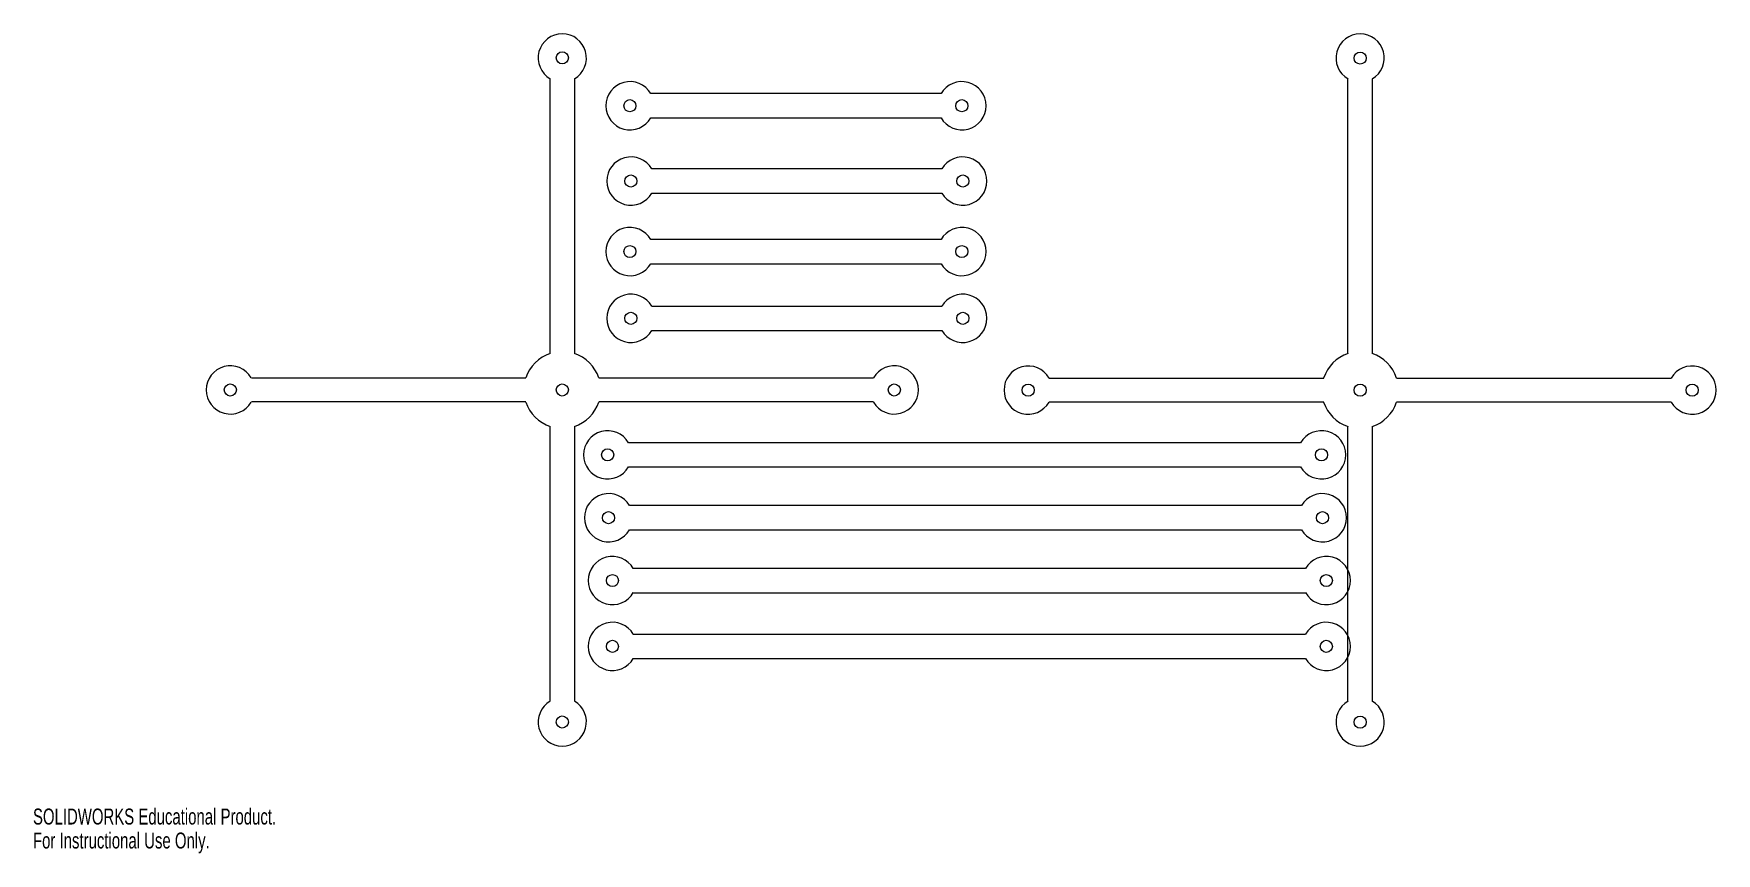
# Model space of a CAD drawing. Header units: inches. Extents: x 0 to 11, y 0 to 5.3.
import ezdxf

# ---------------------------------------------------------------- set-up
doc = ezdxf.new("R2010")
doc.units = ezdxf.units.IN
doc.header["$MEASUREMENT"] = 0
doc.styles.add('SLDTEXTSTYLE0', font='TXT', dxfattribs={"width": 0.7})

msp = doc.modelspace()

# ---------------------------------------------------------------- linework, layer by layer
at = {"color": 7, "linetype": 'Continuous', "lineweight": 15}
for p, q in [((3.366, 3.251), (3.366, 5.037)), ((3.523, 5.037), (3.523, 3.251)), ((5.908, 4.941), (4.021, 4.941)), ((8.556, 3.249), (8.556, 5.035)), ((8.714, 5.035), (8.714, 3.249)), ((4.021, 4.783), (5.908, 4.783)), ((5.914, 4.451), (4.027, 4.451)), ((4.027, 4.293), (5.914, 4.293)), ((5.908, 3.992), (4.021, 3.992)), ((4.021, 3.834), (5.908, 3.834)), ((5.914, 3.557), (4.027, 3.557)), ((4.027, 3.4), (5.914, 3.4)), ((1.421, 3.092), (3.207, 3.092)), ((3.682, 3.092), (5.468, 3.092)), ((6.612, 3.09), (8.398, 3.09)), ((8.872, 3.09), (10.659, 3.09)), ((3.207, 2.935), (1.421, 2.935)), ((5.468, 2.935), (3.682, 2.935)), ((8.398, 2.933), (6.612, 2.933)), ((10.659, 2.933), (8.872, 2.933)), ((3.366, 0.99), (3.366, 2.776)), ((3.523, 2.776), (3.523, 0.99)), ((8.556, 0.988), (8.556, 2.774)), ((8.714, 2.774), (8.714, 0.988)), ((8.248, 2.67), (3.875, 2.67)), ((3.875, 2.513), (8.248, 2.513)), ((8.254, 2.261), (3.881, 2.261)), ((3.881, 2.103), (8.254, 2.103)), ((8.279, 1.851), (3.906, 1.851)), ((3.906, 1.694), (8.279, 1.694)), ((8.279, 1.423), (3.906, 1.423)), ((3.906, 1.266), (8.279, 1.266))]:
    msp.add_line(p, q, dxfattribs=at)
for centre in [(3.444, 5.173), (8.635, 5.172), (3.884, 4.862), (6.044, 4.862), (3.89, 4.372), (6.05, 4.372), (3.884, 3.913), (6.044, 3.913), (3.89, 3.479), (6.05, 3.479), (1.284, 3.013), (3.444, 3.013), (5.604, 3.013), (6.475, 3.012), (8.635, 3.012), (10.795, 3.012), (3.739, 2.591), (8.384, 2.591), (3.745, 2.182), (8.39, 2.182), (3.77, 1.773), (8.415, 1.773), (3.77, 1.345), (8.415, 1.345), (3.444, 0.853), (8.635, 0.852)]:
    msp.add_circle(centre, 0.0394, dxfattribs=at)
for centre, radius, start, end in [((3.444, 5.173), 0.157, 300, 240), ((8.635, 5.172), 0.157, 300, 240), ((3.884, 4.862), 0.157, 30, 330), ((6.044, 4.862), 0.157, 210, 150), ((3.89, 4.372), 0.157, 30, 330), ((6.05, 4.372), 0.157, 210, 150), ((3.884, 3.913), 0.157, 30, 330), ((6.044, 3.913), 0.157, 210, 150), ((3.89, 3.479), 0.157, 30, 330), ((6.05, 3.479), 0.157, 210, 150), ((3.444, 3.013), 0.25, 108.3584, 161.6416), ((3.444, 3.013), 0.25, 18.3584, 71.6416), ((8.635, 3.012), 0.25, 108.3584, 161.6416), ((8.635, 3.012), 0.25, 18.3584, 71.6416), ((1.284, 3.013), 0.157, 30, 330), ((5.604, 3.013), 0.157, 210, 150), ((6.475, 3.012), 0.157, 30, 330), ((10.795, 3.012), 0.157, 210, 150), ((3.444, 3.013), 0.25, 198.3584, 251.6416), ((3.444, 3.013), 0.25, 288.3584, 341.6416), ((8.635, 3.012), 0.25, 198.3584, 251.6416), ((8.635, 3.012), 0.25, 288.3584, 341.6416), ((3.739, 2.591), 0.157, 30, 330), ((8.384, 2.591), 0.157, 210, 150), ((3.745, 2.182), 0.157, 30, 330), ((8.39, 2.182), 0.157, 210, 150), ((3.77, 1.773), 0.157, 30, 330), ((8.415, 1.773), 0.157, 210, 150), ((3.77, 1.345), 0.157, 30, 330), ((8.415, 1.345), 0.157, 210, 150), ((3.444, 0.853), 0.157, 120, 60), ((8.635, 0.852), 0.157, 120, 60)]:
    msp.add_arc(centre, radius, start, end, dxfattribs=at)

# ---------------------------------------------------------------- texts
at = {"color": 7, "linetype": 'Continuous', "char_height": 0.1038, "attachment_point": 1, "style": 'SLDTEXTSTYLE0'}
for s, insert in [('SOLIDWORKS Educational Product.', (0, 0.29)), ('For Instructional Use Only.', (0, 0.134))]:
    msp.add_mtext(s, dxfattribs=dict(at, insert=insert))

doc.saveas('drawing.dxf')
